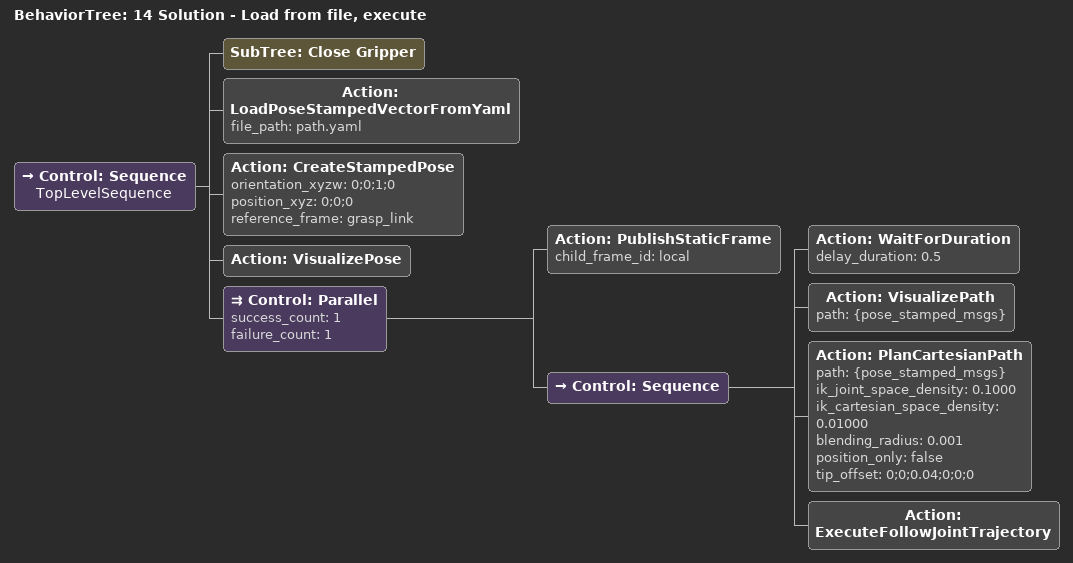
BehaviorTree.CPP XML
<?xml version='1.0' encoding='utf-8'?>
<root BTCPP_format="4" main_tree_to_execute="14 Solution - Load from file, execute">
  <BehaviorTree ID="14 Solution - Load from file, execute" _description="Loads a path from a file, plans motion and executes it">
    <Control ID="Sequence" name="TopLevelSequence">
      <SubTree ID="Close Gripper"/>
      <Action ID="LoadPoseStampedVectorFromYaml" file_path="path.yaml"/>
      <Action ID="CreateStampedPose" orientation_xyzw="0;0;1;0" position_xyz="0;0;0" reference_frame="grasp_link"/>
      <Action ID="VisualizePose"/>
      <Control ID="Parallel" success_count="1" failure_count="1">
        <Action ID="PublishStaticFrame" child_frame_id="local"/>
        <Control ID="Sequence">
          <Action ID="WaitForDuration" delay_duration="0.5"/>
          <Action ID="VisualizePath" path="{pose_stamped_msgs}"/>
          <Action ID="PlanCartesianPath" path="{pose_stamped_msgs}" ik_joint_space_density="0.1000" ik_cartesian_space_density="0.01000" blending_radius="0.001" position_only="false" tip_offset="0;0;0.04;0;0;0"/>
          <Action ID="ExecuteFollowJointTrajectory"/>
        </Control>
      </Control>
    </Control>
  </BehaviorTree>
</root>
